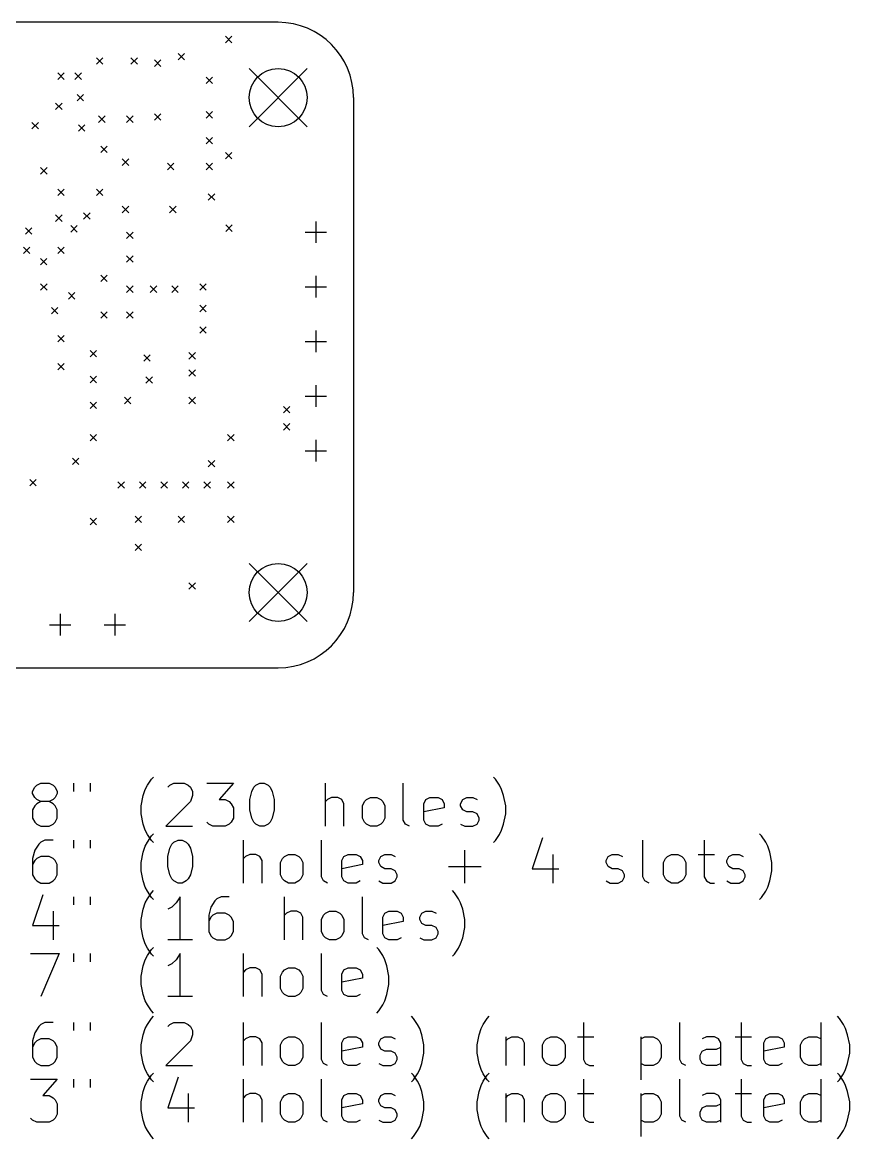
# Model space of a CAD drawing. Extents: x 32.9 to 103.1, y -87.4 to -35.5.
# Drawn here: x 64.6 to 103.1, y -87.4 to -35.5 of the extents above; entities that cross this region are included whole.
import ezdxf

# ---------------------------------------------------------------- set-up
doc = ezdxf.new("R2010")
doc.units = 0
doc.layers.add('BLACK', color=7, linetype='CONTINUOUS')

msp = doc.modelspace()

# ---------------------------------------------------------------- linework, layer by layer
at = {"layer": 'BLACK', "linetype": 'CONTINUOUS'}
for p, q in [((76.5, -35.5), (38.5, -35.5)), ((74.05, -36.15), (74.35, -36.45)), ((74.35, -36.15), (74.05, -36.45)), ((68.05, -37.15), (68.35, -37.45)), ((68.35, -37.15), (68.05, -37.45)), ((69.65, -37.15), (69.95, -37.45)), ((69.95, -37.15), (69.65, -37.45)), ((70.75, -37.25), (71.05, -37.55)), ((71.05, -37.25), (70.75, -37.55)), ((71.85, -36.95), (72.15, -37.25)), ((72.15, -36.95), (71.85, -37.25)), ((66.25, -37.85), (66.55, -38.15)), ((66.55, -37.85), (66.25, -38.15)), ((67.05, -37.85), (67.35, -38.15)), ((67.35, -37.85), (67.05, -38.15)), ((75.15, -37.65), (77.85, -40.35)), ((77.85, -37.65), (75.15, -40.35)), ((73.15, -38.05), (73.45, -38.35)), ((73.45, -38.05), (73.15, -38.35)), ((67.15, -38.85), (67.45, -39.15)), ((67.45, -38.85), (67.15, -39.15)), ((66.15, -39.25), (66.45, -39.55)), ((66.45, -39.25), (66.15, -39.55)), ((80, -39), (80, -62)), ((68.15, -39.85), (68.45, -40.15)), ((68.45, -39.85), (68.15, -40.15)), ((69.45, -39.85), (69.75, -40.15)), ((69.75, -39.85), (69.45, -40.15)), ((70.75, -39.75), (71.05, -40.05)), ((71.05, -39.75), (70.75, -40.05)), ((73.15, -39.65), (73.45, -39.95)), ((73.45, -39.65), (73.15, -39.95)), ((65.05, -40.15), (65.35, -40.45)), ((65.35, -40.15), (65.05, -40.45)), ((67.2064, -40.262407), (67.5064, -40.562407)), ((67.5064, -40.262407), (67.2064, -40.562407)), ((73.15, -40.85), (73.45, -41.15)), ((73.45, -40.85), (73.15, -41.15)), ((68.25, -41.25), (68.55, -41.55)), ((68.55, -41.25), (68.25, -41.55)), ((69.25, -41.85), (69.55, -42.15)), ((69.55, -41.85), (69.25, -42.15)), ((74.05, -41.55), (74.35, -41.85)), ((74.35, -41.55), (74.05, -41.85)), ((65.45, -42.25), (65.75, -42.55)), ((65.75, -42.25), (65.45, -42.55)), ((71.35, -42.05), (71.65, -42.35)), ((71.65, -42.05), (71.35, -42.35)), ((73.15, -42.05), (73.45, -42.35)), ((73.45, -42.05), (73.15, -42.35)), ((66.25, -43.25), (66.55, -43.55)), ((66.55, -43.25), (66.25, -43.55)), ((68.05, -43.25), (68.35, -43.55)), ((68.35, -43.25), (68.05, -43.55)), ((73.25, -43.47), (73.55, -43.77)), ((73.55, -43.47), (73.25, -43.77)), ((69.25, -44.05), (69.55, -44.35)), ((69.55, -44.05), (69.25, -44.35)), ((71.45, -44.05), (71.75, -44.35)), ((71.75, -44.05), (71.45, -44.35)), ((66.15, -44.45), (66.45, -44.75)), ((66.45, -44.45), (66.15, -44.75)), ((67.45, -44.35), (67.75, -44.65)), ((67.75, -44.35), (67.45, -44.65)), ((64.75, -45.05), (65.05, -45.35)), ((65.05, -45.05), (64.75, -45.35)), ((66.85, -44.95), (67.15, -45.25)), ((67.15, -44.95), (66.85, -45.25)), ((74.061219, -44.92), (74.361219, -45.22)), ((74.361219, -44.92), (74.061219, -45.22)), ((78.25, -44.75), (78.25, -45.75)), ((69.45, -45.25), (69.75, -45.55)), ((69.75, -45.25), (69.45, -45.55)), ((77.75, -45.25), (78.75, -45.25)), ((64.650001, -45.95), (64.950001, -46.25)), ((64.950001, -45.95), (64.650001, -46.25)), ((66.25, -45.95), (66.55, -46.25)), ((66.55, -45.95), (66.25, -46.25)), ((65.445851, -46.474999), (65.745851, -46.774999)), ((65.745851, -46.474999), (65.445851, -46.774999)), ((69.45, -46.35), (69.75, -46.65)), ((69.75, -46.35), (69.45, -46.65)), ((65.45, -47.65), (65.75, -47.95)), ((65.75, -47.65), (65.45, -47.95)), ((68.25, -47.25), (68.55, -47.55)), ((68.55, -47.25), (68.25, -47.55)), ((72.85, -47.65), (73.15, -47.95)), ((73.15, -47.65), (72.85, -47.95)), ((78.25, -47.29), (78.25, -48.29)), ((66.75, -48.059998), (67.05, -48.359998)), ((67.05, -48.059998), (66.75, -48.359998)), ((69.45, -47.75), (69.75, -48.05)), ((69.75, -47.75), (69.45, -48.05)), ((70.55, -47.75), (70.85, -48.05)), ((70.85, -47.75), (70.55, -48.05)), ((71.55, -47.75), (71.85, -48.05)), ((71.85, -47.75), (71.55, -48.05)), ((77.75, -47.79), (78.75, -47.79)), ((65.95, -48.75), (66.25, -49.05)), ((66.25, -48.75), (65.95, -49.05)), ((72.85, -48.65), (73.15, -48.95)), ((73.15, -48.65), (72.85, -48.95)), ((68.25, -48.95), (68.55, -49.25)), ((68.55, -48.95), (68.25, -49.25)), ((69.45, -48.95), (69.75, -49.25)), ((69.75, -48.95), (69.45, -49.25)), ((72.85, -49.65), (73.15, -49.95)), ((73.15, -49.65), (72.85, -49.95)), ((66.25, -50.05), (66.55, -50.35)), ((66.55, -50.05), (66.25, -50.35)), ((77.75, -50.33), (78.75, -50.33)), ((78.25, -49.83), (78.25, -50.83)), ((67.75, -50.75), (68.05, -51.05)), ((68.05, -50.75), (67.75, -51.05)), ((66.25, -51.35), (66.55, -51.65)), ((66.55, -51.35), (66.25, -51.65)), ((70.25, -50.95), (70.55, -51.25)), ((70.55, -50.95), (70.25, -51.25)), ((72.35, -50.85), (72.65, -51.15)), ((72.65, -50.85), (72.35, -51.15)), ((72.35, -51.65), (72.65, -51.95)), ((72.65, -51.65), (72.35, -51.95)), ((67.75, -51.95), (68.05, -52.25)), ((68.05, -51.95), (67.75, -52.25)), ((70.35, -51.97), (70.65, -52.27)), ((70.65, -51.97), (70.35, -52.27)), ((78.25, -52.37), (78.25, -53.37)), ((77.75, -52.87), (78.75, -52.87)), ((67.75, -53.15), (68.05, -53.45)), ((68.05, -53.15), (67.75, -53.45)), ((69.35, -52.92625), (69.65, -53.22625)), ((69.65, -52.92625), (69.35, -53.22625)), ((72.35, -52.92625), (72.65, -53.22625)), ((72.65, -52.92625), (72.35, -53.22625)), ((76.75, -53.35), (77.05, -53.65)), ((77.05, -53.35), (76.75, -53.65)), ((76.75, -54.15), (77.05, -54.45)), ((77.05, -54.15), (76.75, -54.45)), ((67.75, -54.65), (68.05, -54.95)), ((68.05, -54.65), (67.75, -54.95)), ((74.15, -54.65), (74.45, -54.95)), ((74.45, -54.65), (74.15, -54.95)), ((78.25, -54.91), (78.25, -55.91)), ((77.75, -55.41), (78.75, -55.41)), ((66.93, -55.75), (67.23, -56.05)), ((67.23, -55.75), (66.93, -56.05)), ((73.25, -55.86), (73.55, -56.16)), ((73.55, -55.86), (73.25, -56.16)), ((64.95, -56.75), (65.25, -57.05)), ((65.25, -56.75), (64.95, -57.05)), ((69.05, -56.85), (69.35, -57.15)), ((69.35, -56.85), (69.05, -57.15)), ((70.05, -56.85), (70.35, -57.15)), ((70.35, -56.85), (70.05, -57.15)), ((71.05, -56.85), (71.35, -57.15)), ((71.35, -56.85), (71.05, -57.15)), ((72.05, -56.85), (72.35, -57.15)), ((72.35, -56.85), (72.05, -57.15)), ((73.05, -56.85), (73.35, -57.15)), ((73.35, -56.85), (73.05, -57.15)), ((74.15, -56.85), (74.45, -57.15)), ((74.45, -56.85), (74.15, -57.15)), ((67.75, -58.55), (68.05, -58.85)), ((68.05, -58.55), (67.75, -58.85)), ((69.85, -58.45), (70.15, -58.75)), ((70.15, -58.45), (69.85, -58.75)), ((71.85, -58.45), (72.15, -58.75)), ((72.15, -58.45), (71.85, -58.75)), ((74.15, -58.45), (74.45, -58.75)), ((74.45, -58.45), (74.15, -58.75)), ((69.85, -59.75), (70.15, -60.05)), ((70.15, -59.75), (69.85, -60.05)), ((75.15, -60.65), (77.85, -63.35)), ((77.85, -60.65), (75.15, -63.35)), ((72.35, -61.55), (72.65, -61.85)), ((72.65, -61.55), (72.35, -61.85)), ((66.36, -63), (66.36, -64)), ((68.9, -63), (68.9, -64)), ((65.86, -63.5), (66.86, -63.5)), ((68.4, -63.5), (69.4, -63.5)), ((38.5, -65.5), (76.5, -65.5)), ((65.08158, -71.24579), (65.176818, -71.055314)), ((65.176818, -71.055314), (65.272056, -70.960076)), ((65.272056, -70.960076), (65.462532, -70.864838)), ((65.462532, -70.864838), (65.843485, -70.864838)), ((65.843485, -70.864838), (66.033961, -70.960076)), ((66.033961, -70.960076), (66.129199, -71.055314)), ((66.129199, -71.055314), (66.224437, -71.24579)), ((66.986342, -70.864838), (66.986342, -71.24579)), ((67.748247, -70.864838), (67.748247, -71.24579)), ((70.319676, -71.150552), (70.414914, -70.960076)), ((70.414914, -70.960076), (70.60539, -70.674361)), ((70.60539, -70.674361), (70.700629, -70.579123)), ((71.367295, -71.055314), (71.462533, -70.960076)), ((71.462533, -70.960076), (71.653009, -70.864838)), ((71.653009, -70.864838), (72.1292, -70.864838)), ((72.1292, -70.864838), (72.319676, -70.960076)), ((72.319676, -70.960076), (72.414914, -71.055314)), ((72.414914, -71.055314), (72.510152, -71.24579)), ((73.176819, -70.864838), (74.414914, -70.864838)), ((74.414914, -70.864838), (73.748247, -71.626742)), ((75.272057, -71.24579), (75.367295, -71.055314)), ((75.367295, -71.055314), (75.462533, -70.960076)), ((75.462533, -70.960076), (75.653009, -70.864838)), ((75.653009, -70.864838), (75.843486, -70.864838)), ((75.843486, -70.864838), (76.033962, -70.960076)), ((76.033962, -70.960076), (76.1292, -71.055314)), ((76.1292, -71.055314), (76.224438, -71.24579)), ((78.700629, -72.864838), (78.700629, -70.864838)), ((82.319677, -72.579123), (82.319677, -70.864838)), ((86.605392, -70.674361), (86.510154, -70.579123)), ((86.795868, -70.960076), (86.605392, -70.674361)), ((86.891106, -71.150552), (86.795868, -70.960076)), ((65.08158, -71.341028), (65.08158, -71.24579)), ((65.176818, -71.531504), (65.08158, -71.341028)), ((65.272056, -71.626742), (65.176818, -71.531504)), ((66.129199, -71.531504), (66.033961, -71.626742)), ((66.224437, -71.341028), (66.129199, -71.531504)), ((66.224437, -71.24579), (66.224437, -71.341028)), ((70.1292, -71.912457), (70.224438, -71.436266)), ((70.224438, -71.436266), (70.319676, -71.150552)), ((72.510152, -71.436266), (72.414914, -71.72198)), ((72.510152, -71.24579), (72.510152, -71.436266)), ((75.176819, -71.626742), (75.272057, -71.24579)), ((76.224438, -71.24579), (76.319676, -71.626742)), ((78.986343, -71.531504), (78.795867, -71.626742)), ((79.272058, -71.531504), (78.986343, -71.531504)), ((79.462534, -71.626742), (79.272058, -71.531504)), ((80.605391, -71.626742), (80.795867, -71.531504)), ((80.795867, -71.531504), (81.081582, -71.531504)), ((81.081582, -71.531504), (81.272058, -71.626742)), ((83.367296, -71.626742), (83.557772, -71.531504)), ((83.557772, -71.531504), (83.938725, -71.531504)), ((83.938725, -71.531504), (84.129201, -71.626742)), ((85.081582, -71.626742), (85.272058, -71.531504)), ((85.272058, -71.531504), (85.557772, -71.531504)), ((85.557772, -71.531504), (85.748249, -71.626742)), ((86.986344, -71.436266), (86.891106, -71.150552)), ((87.081582, -71.912457), (86.986344, -71.436266)), ((65.176818, -71.912457), (65.08158, -72.102933)), ((65.08158, -72.102933), (65.08158, -72.483885)), ((65.272056, -71.817219), (65.176818, -71.912457)), ((65.462532, -71.72198), (65.272056, -71.626742)), ((65.462532, -71.72198), (65.272056, -71.817219)), ((65.843485, -71.72198), (65.462532, -71.72198)), ((66.033961, -71.626742), (65.843485, -71.72198)), ((66.033961, -71.817219), (65.843485, -71.72198)), ((66.129199, -71.912457), (66.033961, -71.817219)), ((66.224437, -72.102933), (66.129199, -71.912457)), ((66.224437, -72.483885), (66.224437, -72.102933)), ((70.1292, -72.293409), (70.1292, -71.912457)), ((72.414914, -71.72198), (71.272057, -72.864838)), ((73.748247, -71.626742), (74.033962, -71.626742)), ((74.033962, -71.626742), (74.224438, -71.72198)), ((74.224438, -71.72198), (74.319676, -71.817219)), ((74.319676, -71.817219), (74.414914, -72.007695)), ((74.414914, -72.007695), (74.414914, -72.483885)), ((75.176819, -72.102933), (75.176819, -71.626742)), ((75.272057, -72.483885), (75.176819, -72.102933)), ((76.319676, -72.102933), (76.224438, -72.483885)), ((76.319676, -71.626742), (76.319676, -72.102933)), ((78.795867, -71.626742), (78.700629, -71.72198)), ((79.557772, -71.817219), (79.462534, -71.626742)), ((79.557772, -72.864838), (79.557772, -71.817219)), ((80.414915, -71.912457), (80.510153, -71.72198)), ((80.414915, -72.483885), (80.414915, -71.912457)), ((80.510153, -71.72198), (80.605391, -71.626742)), ((81.272058, -71.626742), (81.367296, -71.72198)), ((81.367296, -71.72198), (81.462534, -71.912457)), ((81.462534, -71.912457), (81.462534, -72.483885)), ((83.272058, -71.817219), (83.367296, -71.626742)), ((83.272058, -72.579123), (83.272058, -71.817219)), ((84.224439, -72.007695), (83.272058, -72.198171)), ((84.129201, -71.626742), (84.224439, -71.817219)), ((84.224439, -71.817219), (84.224439, -72.007695)), ((84.986344, -71.817219), (85.081582, -71.626742)), ((84.986344, -71.912457), (84.986344, -71.817219)), ((85.081582, -72.102933), (84.986344, -71.912457)), ((85.272058, -72.198171), (85.081582, -72.102933)), ((87.081582, -72.293409), (87.081582, -71.912457)), ((65.08158, -72.483885), (65.176818, -72.674361)), ((66.129199, -72.674361), (66.224437, -72.483885)), ((70.224438, -72.7696), (70.1292, -72.293409)), ((74.414914, -72.483885), (74.319676, -72.674361)), ((75.367295, -72.674361), (75.272057, -72.483885)), ((76.224438, -72.483885), (76.1292, -72.674361)), ((80.510153, -72.674361), (80.414915, -72.483885)), ((81.462534, -72.483885), (81.367296, -72.674361)), ((82.414915, -72.7696), (82.319677, -72.579123)), ((83.367296, -72.7696), (83.272058, -72.579123)), ((85.557772, -72.198171), (85.272058, -72.198171)), ((85.748249, -72.293409), (85.557772, -72.198171)), ((85.843487, -72.483885), (85.748249, -72.293409)), ((85.748249, -72.7696), (85.843487, -72.579123)), ((85.843487, -72.579123), (85.843487, -72.483885)), ((86.986344, -72.7696), (87.081582, -72.293409)), ((65.176818, -72.674361), (65.272056, -72.7696)), ((65.272056, -72.7696), (65.462532, -72.864838)), ((65.462532, -72.864838), (65.843485, -72.864838)), ((65.843485, -72.864838), (66.033961, -72.7696)), ((66.033961, -72.7696), (66.129199, -72.674361)), ((70.319676, -73.055314), (70.224438, -72.7696)), ((70.414914, -73.24579), (70.319676, -73.055314)), ((71.272057, -72.864838), (72.510152, -72.864838)), ((73.272057, -72.7696), (73.176819, -72.674361)), ((73.462533, -72.864838), (73.272057, -72.7696)), ((74.033962, -72.864838), (73.462533, -72.864838)), ((74.224438, -72.7696), (74.033962, -72.864838)), ((74.319676, -72.674361), (74.224438, -72.7696)), ((75.462533, -72.7696), (75.367295, -72.674361)), ((75.653009, -72.864838), (75.462533, -72.7696)), ((75.843486, -72.864838), (75.653009, -72.864838)), ((76.033962, -72.7696), (75.843486, -72.864838)), ((76.1292, -72.674361), (76.033962, -72.7696)), ((80.605391, -72.7696), (80.510153, -72.674361)), ((80.795867, -72.864838), (80.605391, -72.7696)), ((81.081582, -72.864838), (80.795867, -72.864838)), ((81.272058, -72.7696), (81.081582, -72.864838)), ((81.367296, -72.674361), (81.272058, -72.7696)), ((82.605391, -72.864838), (82.414915, -72.7696)), ((83.557772, -72.864838), (83.367296, -72.7696)), ((83.938725, -72.864838), (83.557772, -72.864838)), ((84.129201, -72.7696), (83.938725, -72.864838)), ((84.986344, -72.7696), (85.17682, -72.864838)), ((85.17682, -72.864838), (85.557772, -72.864838)), ((85.557772, -72.864838), (85.748249, -72.7696)), ((86.795868, -73.24579), (86.891106, -73.055314)), ((86.891106, -73.055314), (86.986344, -72.7696)), ((65.462532, -73.600076), (65.367294, -73.695314)), ((65.653008, -73.504838), (65.462532, -73.600076)), ((66.033961, -73.504838), (65.653008, -73.504838)), ((66.986342, -73.504838), (66.986342, -73.88579)), ((67.748247, -73.504838), (67.748247, -73.88579)), ((70.319676, -73.790552), (70.414914, -73.600076)), ((70.60539, -73.531504), (70.414914, -73.24579)), ((70.414914, -73.600076), (70.60539, -73.314361)), ((70.60539, -73.314361), (70.700629, -73.219123)), ((70.700629, -73.626742), (70.60539, -73.531504)), ((71.557771, -73.695314), (71.653009, -73.600076)), ((71.653009, -73.600076), (71.843485, -73.504838)), ((71.843485, -73.504838), (72.033962, -73.504838)), ((72.033962, -73.504838), (72.224438, -73.600076)), ((72.224438, -73.600076), (72.319676, -73.695314)), ((74.891105, -75.504838), (74.891105, -73.504838)), ((78.510153, -75.219123), (78.510153, -73.504838)), ((86.510154, -73.626742), (86.605392, -73.531504)), ((86.605392, -73.531504), (86.795868, -73.24579)), ((88.795868, -73.4096), (88.319678, -74.838171)), ((93.462536, -75.219123), (93.462536, -73.504838)), ((96.319679, -73.504838), (96.319679, -75.219123)), ((98.986346, -73.314361), (98.891108, -73.219123)), ((99.176822, -73.600076), (98.986346, -73.314361)), ((99.27206, -73.790552), (99.176822, -73.600076)), ((65.176818, -73.981028), (65.08158, -74.36198)), ((65.367294, -73.695314), (65.176818, -73.981028)), ((70.1292, -74.552457), (70.224438, -74.076266)), ((70.224438, -74.076266), (70.319676, -73.790552)), ((71.367295, -74.266742), (71.462533, -73.88579)), ((71.462533, -73.88579), (71.557771, -73.695314)), ((72.319676, -73.695314), (72.414914, -73.88579)), ((72.414914, -73.88579), (72.510152, -74.266742)), ((75.176819, -74.171504), (74.986343, -74.266742)), ((75.462534, -74.171504), (75.176819, -74.171504)), ((75.65301, -74.266742), (75.462534, -74.171504)), ((76.795867, -74.266742), (76.986343, -74.171504)), ((76.986343, -74.171504), (77.272058, -74.171504)), ((77.272058, -74.171504), (77.462534, -74.266742)), ((79.557772, -74.266742), (79.748248, -74.171504)), ((79.748248, -74.171504), (80.129201, -74.171504)), ((80.129201, -74.171504), (80.319677, -74.266742)), ((81.272058, -74.266742), (81.462534, -74.171504)), ((81.462534, -74.171504), (81.748248, -74.171504)), ((81.748248, -74.171504), (81.938725, -74.266742)), ((85.176821, -75.504838), (85.176821, -73.981028)), ((89.272059, -74.171504), (89.272059, -75.504838)), ((91.843488, -74.266742), (92.033964, -74.171504)), ((92.033964, -74.171504), (92.319678, -74.171504)), ((92.319678, -74.171504), (92.510155, -74.266742)), ((94.605393, -74.266742), (94.795869, -74.171504)), ((94.795869, -74.171504), (95.081584, -74.171504)), ((95.081584, -74.171504), (95.27206, -74.266742)), ((96.033965, -74.171504), (96.795869, -74.171504)), ((97.462536, -74.266742), (97.653012, -74.171504)), ((97.653012, -74.171504), (97.938726, -74.171504)), ((97.938726, -74.171504), (98.129203, -74.266742)), ((99.367298, -74.076266), (99.27206, -73.790552)), ((99.462536, -74.552457), (99.367298, -74.076266)), ((65.08158, -74.36198), (65.08158, -75.123885)), ((65.176818, -74.457219), (65.08158, -74.647695)), ((65.272056, -74.36198), (65.176818, -74.457219)), ((65.462532, -74.266742), (65.272056, -74.36198)), ((65.843485, -74.266742), (65.462532, -74.266742)), ((66.033961, -74.36198), (65.843485, -74.266742)), ((66.129199, -74.457219), (66.033961, -74.36198)), ((66.224437, -74.647695), (66.129199, -74.457219)), ((66.224437, -75.123885), (66.224437, -74.647695)), ((70.1292, -74.933409), (70.1292, -74.552457)), ((71.367295, -74.742933), (71.367295, -74.266742)), ((72.510152, -74.266742), (72.510152, -74.742933)), ((74.986343, -74.266742), (74.891105, -74.36198)), ((75.748248, -74.457219), (75.65301, -74.266742)), ((75.748248, -75.504838), (75.748248, -74.457219)), ((76.605391, -74.552457), (76.700629, -74.36198)), ((76.605391, -75.123885), (76.605391, -74.552457)), ((76.700629, -74.36198), (76.795867, -74.266742)), ((77.462534, -74.266742), (77.557772, -74.36198)), ((77.557772, -74.36198), (77.65301, -74.552457)), ((77.65301, -74.552457), (77.65301, -75.123885)), ((79.462534, -74.457219), (79.557772, -74.266742)), ((79.462534, -75.219123), (79.462534, -74.457219)), ((80.414915, -74.647695), (79.462534, -74.838171)), ((80.319677, -74.266742), (80.414915, -74.457219)), ((80.414915, -74.457219), (80.414915, -74.647695)), ((81.17682, -74.457219), (81.272058, -74.266742)), ((81.17682, -74.552457), (81.17682, -74.457219)), ((81.272058, -74.742933), (81.17682, -74.552457)), ((91.74825, -74.457219), (91.843488, -74.266742)), ((91.74825, -74.552457), (91.74825, -74.457219)), ((91.843488, -74.742933), (91.74825, -74.552457)), ((94.414917, -74.552457), (94.510155, -74.36198)), ((94.414917, -75.123885), (94.414917, -74.552457)), ((94.510155, -74.36198), (94.605393, -74.266742)), ((95.27206, -74.266742), (95.367298, -74.36198)), ((95.367298, -74.36198), (95.462536, -74.552457)), ((95.462536, -74.552457), (95.462536, -75.123885)), ((97.367298, -74.457219), (97.462536, -74.266742)), ((97.367298, -74.552457), (97.367298, -74.457219)), ((97.462536, -74.742933), (97.367298, -74.552457)), ((99.462536, -74.933409), (99.462536, -74.552457)), ((65.08158, -75.123885), (65.176818, -75.314361)), ((66.129199, -75.314361), (66.224437, -75.123885)), ((70.224438, -75.4096), (70.1292, -74.933409)), ((71.462533, -75.123885), (71.367295, -74.742933)), ((71.557771, -75.314361), (71.462533, -75.123885)), ((72.414914, -75.123885), (72.319676, -75.314361)), ((72.510152, -74.742933), (72.414914, -75.123885)), ((76.700629, -75.314361), (76.605391, -75.123885)), ((77.65301, -75.123885), (77.557772, -75.314361)), ((78.605391, -75.4096), (78.510153, -75.219123)), ((79.557772, -75.4096), (79.462534, -75.219123)), ((81.462534, -74.838171), (81.272058, -74.742933)), ((81.748248, -74.838171), (81.462534, -74.838171)), ((81.938725, -74.933409), (81.748248, -74.838171)), ((82.033963, -75.123885), (81.938725, -74.933409)), ((81.938725, -75.4096), (82.033963, -75.219123)), ((82.033963, -75.219123), (82.033963, -75.123885)), ((84.414916, -74.742933), (85.938726, -74.742933)), ((88.319678, -74.838171), (89.557773, -74.838171)), ((92.033964, -74.838171), (91.843488, -74.742933)), ((92.319678, -74.838171), (92.033964, -74.838171)), ((92.510155, -74.933409), (92.319678, -74.838171)), ((92.605393, -75.123885), (92.510155, -74.933409)), ((92.510155, -75.4096), (92.605393, -75.219123)), ((92.605393, -75.219123), (92.605393, -75.123885)), ((93.557774, -75.4096), (93.462536, -75.219123)), ((94.510155, -75.314361), (94.414917, -75.123885)), ((95.462536, -75.123885), (95.367298, -75.314361)), ((96.319679, -75.219123), (96.414917, -75.4096)), ((97.653012, -74.838171), (97.462536, -74.742933)), ((97.938726, -74.838171), (97.653012, -74.838171)), ((98.129203, -74.933409), (97.938726, -74.838171)), ((98.224441, -75.123885), (98.129203, -74.933409)), ((98.129203, -75.4096), (98.224441, -75.219123)), ((98.224441, -75.219123), (98.224441, -75.123885)), ((99.367298, -75.4096), (99.462536, -74.933409)), ((65.176818, -75.314361), (65.272056, -75.4096)), ((65.272056, -75.4096), (65.462532, -75.504838)), ((65.462532, -75.504838), (65.843485, -75.504838)), ((65.843485, -75.504838), (66.033961, -75.4096)), ((66.033961, -75.4096), (66.129199, -75.314361)), ((70.319676, -75.695314), (70.224438, -75.4096)), ((70.414914, -75.88579), (70.319676, -75.695314)), ((71.653009, -75.4096), (71.557771, -75.314361)), ((71.843485, -75.504838), (71.653009, -75.4096)), ((72.033962, -75.504838), (71.843485, -75.504838)), ((72.224438, -75.4096), (72.033962, -75.504838)), ((72.319676, -75.314361), (72.224438, -75.4096)), ((76.795867, -75.4096), (76.700629, -75.314361)), ((76.986343, -75.504838), (76.795867, -75.4096)), ((77.272058, -75.504838), (76.986343, -75.504838)), ((77.462534, -75.4096), (77.272058, -75.504838)), ((77.557772, -75.314361), (77.462534, -75.4096)), ((78.795867, -75.504838), (78.605391, -75.4096)), ((79.748248, -75.504838), (79.557772, -75.4096)), ((80.129201, -75.504838), (79.748248, -75.504838)), ((80.319677, -75.4096), (80.129201, -75.504838)), ((81.17682, -75.4096), (81.367296, -75.504838)), ((81.367296, -75.504838), (81.748248, -75.504838)), ((81.748248, -75.504838), (81.938725, -75.4096)), ((91.74825, -75.4096), (91.938726, -75.504838)), ((91.938726, -75.504838), (92.319678, -75.504838)), ((92.319678, -75.504838), (92.510155, -75.4096)), ((93.74825, -75.504838), (93.557774, -75.4096)), ((94.605393, -75.4096), (94.510155, -75.314361)), ((94.795869, -75.504838), (94.605393, -75.4096)), ((95.081584, -75.504838), (94.795869, -75.504838)), ((95.27206, -75.4096), (95.081584, -75.504838)), ((95.367298, -75.314361), (95.27206, -75.4096)), ((96.414917, -75.4096), (96.605393, -75.504838)), ((96.605393, -75.504838), (96.795869, -75.504838)), ((97.367298, -75.4096), (97.557774, -75.504838)), ((97.557774, -75.504838), (97.938726, -75.504838)), ((97.938726, -75.504838), (98.129203, -75.4096)), ((99.176822, -75.88579), (99.27206, -75.695314)), ((99.27206, -75.695314), (99.367298, -75.4096)), ((65.55777, -76.0496), (65.08158, -77.478171)), ((66.986342, -76.144838), (66.986342, -76.52579)), ((67.748247, -76.144838), (67.748247, -76.52579)), ((70.319676, -76.430552), (70.414914, -76.240076)), ((70.60539, -76.171504), (70.414914, -75.88579)), ((70.414914, -76.240076), (70.60539, -75.954361)), ((70.60539, -75.954361), (70.700629, -75.859123)), ((70.700629, -76.266742), (70.60539, -76.171504)), ((71.938723, -76.144838), (71.748247, -76.430552)), ((71.938723, -78.144838), (71.938723, -76.144838)), ((73.653009, -76.240076), (73.557771, -76.335314)), ((73.843485, -76.144838), (73.653009, -76.240076)), ((74.224438, -76.144838), (73.843485, -76.144838)), ((76.795867, -78.144838), (76.795867, -76.144838)), ((80.414915, -77.859123), (80.414915, -76.144838)), ((84.70063, -75.954361), (84.605392, -75.859123)), ((84.891106, -76.240076), (84.70063, -75.954361)), ((84.986344, -76.430552), (84.891106, -76.240076)), ((98.891108, -76.266742), (98.986346, -76.171504)), ((98.986346, -76.171504), (99.176822, -75.88579)), ((70.1292, -77.192457), (70.224438, -76.716266)), ((70.224438, -76.716266), (70.319676, -76.430552)), ((71.557771, -76.621028), (71.367295, -76.716266)), ((71.748247, -76.430552), (71.557771, -76.621028)), ((73.367295, -76.621028), (73.272057, -77.00198)), ((73.557771, -76.335314), (73.367295, -76.621028)), ((85.081582, -76.716266), (84.986344, -76.430552)), ((85.17682, -77.192457), (85.081582, -76.716266)), ((66.033961, -76.811504), (66.033961, -78.144838)), ((70.1292, -77.573409), (70.1292, -77.192457)), ((73.272057, -77.00198), (73.272057, -77.763885)), ((73.367295, -77.097219), (73.272057, -77.287695)), ((73.462533, -77.00198), (73.367295, -77.097219)), ((73.653009, -76.906742), (73.462533, -77.00198)), ((74.033962, -76.906742), (73.653009, -76.906742)), ((74.224438, -77.00198), (74.033962, -76.906742)), ((74.319676, -77.097219), (74.224438, -77.00198)), ((74.414914, -77.287695), (74.319676, -77.097219)), ((74.414914, -77.763885), (74.414914, -77.287695)), ((76.891105, -76.906742), (76.795867, -77.00198)), ((77.081581, -76.811504), (76.891105, -76.906742)), ((77.367296, -76.811504), (77.081581, -76.811504)), ((77.557772, -76.906742), (77.367296, -76.811504)), ((77.65301, -77.097219), (77.557772, -76.906742)), ((77.65301, -78.144838), (77.65301, -77.097219)), ((78.510153, -77.192457), (78.605391, -77.00198)), ((78.510153, -77.763885), (78.510153, -77.192457)), ((78.605391, -77.00198), (78.700629, -76.906742)), ((78.700629, -76.906742), (78.891105, -76.811504)), ((78.891105, -76.811504), (79.17682, -76.811504)), ((79.17682, -76.811504), (79.367296, -76.906742)), ((79.367296, -76.906742), (79.462534, -77.00198)), ((79.462534, -77.00198), (79.557772, -77.192457)), ((79.557772, -77.192457), (79.557772, -77.763885)), ((81.367296, -77.097219), (81.462534, -76.906742)), ((81.367296, -77.859123), (81.367296, -77.097219)), ((82.319677, -77.287695), (81.367296, -77.478171)), ((81.462534, -76.906742), (81.65301, -76.811504)), ((81.65301, -76.811504), (82.033963, -76.811504)), ((82.033963, -76.811504), (82.224439, -76.906742)), ((82.224439, -76.906742), (82.319677, -77.097219)), ((82.319677, -77.097219), (82.319677, -77.287695)), ((83.081582, -77.097219), (83.17682, -76.906742)), ((83.081582, -77.192457), (83.081582, -77.097219)), ((83.17682, -77.382933), (83.081582, -77.192457)), ((83.17682, -76.906742), (83.367296, -76.811504)), ((83.367296, -76.811504), (83.65301, -76.811504)), ((83.65301, -76.811504), (83.843487, -76.906742)), ((85.17682, -77.573409), (85.17682, -77.192457)), ((65.08158, -77.478171), (66.319675, -77.478171)), ((70.224438, -78.0496), (70.1292, -77.573409)), ((73.272057, -77.763885), (73.367295, -77.954361)), ((74.319676, -77.954361), (74.414914, -77.763885)), ((78.605391, -77.954361), (78.510153, -77.763885)), ((79.557772, -77.763885), (79.462534, -77.954361)), ((83.367296, -77.478171), (83.17682, -77.382933)), ((83.65301, -77.478171), (83.367296, -77.478171)), ((83.843487, -77.573409), (83.65301, -77.478171)), ((83.938725, -77.763885), (83.843487, -77.573409)), ((83.938725, -77.859123), (83.938725, -77.763885)), ((85.081582, -78.0496), (85.17682, -77.573409)), ((70.319676, -78.335314), (70.224438, -78.0496)), ((70.414914, -78.52579), (70.319676, -78.335314)), ((72.510152, -78.144838), (71.367295, -78.144838)), ((73.367295, -77.954361), (73.462533, -78.0496)), ((73.462533, -78.0496), (73.653009, -78.144838)), ((73.653009, -78.144838), (74.033962, -78.144838)), ((74.033962, -78.144838), (74.224438, -78.0496)), ((74.224438, -78.0496), (74.319676, -77.954361)), ((78.700629, -78.0496), (78.605391, -77.954361)), ((78.891105, -78.144838), (78.700629, -78.0496)), ((79.17682, -78.144838), (78.891105, -78.144838)), ((79.367296, -78.0496), (79.17682, -78.144838)), ((79.462534, -77.954361), (79.367296, -78.0496)), ((80.510153, -78.0496), (80.414915, -77.859123)), ((80.700629, -78.144838), (80.510153, -78.0496)), ((81.462534, -78.0496), (81.367296, -77.859123)), ((81.65301, -78.144838), (81.462534, -78.0496)), ((82.033963, -78.144838), (81.65301, -78.144838)), ((82.224439, -78.0496), (82.033963, -78.144838)), ((83.081582, -78.0496), (83.272058, -78.144838)), ((83.272058, -78.144838), (83.65301, -78.144838)), ((83.65301, -78.144838), (83.843487, -78.0496)), ((83.843487, -78.0496), (83.938725, -77.859123)), ((84.891106, -78.52579), (84.986344, -78.335314)), ((84.986344, -78.335314), (85.081582, -78.0496)), ((64.986342, -78.784838), (66.319675, -78.784838)), ((66.319675, -78.784838), (65.462532, -80.784838)), ((66.986342, -78.784838), (66.986342, -79.16579)), ((67.748247, -78.784838), (67.748247, -79.16579)), ((70.60539, -78.811504), (70.414914, -78.52579)), ((70.414914, -78.880076), (70.60539, -78.594361)), ((70.60539, -78.594361), (70.700629, -78.499123)), ((70.700629, -78.906742), (70.60539, -78.811504)), ((71.938723, -78.784838), (71.748247, -79.070552)), ((71.938723, -80.784838), (71.938723, -78.784838)), ((74.891105, -80.784838), (74.891105, -78.784838)), ((78.510153, -80.499123), (78.510153, -78.784838)), ((81.17682, -78.594361), (81.081582, -78.499123)), ((81.367296, -78.880076), (81.17682, -78.594361)), ((84.605392, -78.906742), (84.70063, -78.811504)), ((84.70063, -78.811504), (84.891106, -78.52579)), ((70.1292, -79.832457), (70.224438, -79.356266)), ((70.224438, -79.356266), (70.319676, -79.070552)), ((70.319676, -79.070552), (70.414914, -78.880076)), ((71.557771, -79.261028), (71.367295, -79.356266)), ((71.748247, -79.070552), (71.557771, -79.261028)), ((81.462534, -79.070552), (81.367296, -78.880076)), ((81.557772, -79.356266), (81.462534, -79.070552)), ((81.65301, -79.832457), (81.557772, -79.356266)), ((70.1292, -80.213409), (70.1292, -79.832457)), ((74.986343, -79.546742), (74.891105, -79.64198)), ((75.176819, -79.451504), (74.986343, -79.546742)), ((75.462534, -79.451504), (75.176819, -79.451504)), ((75.65301, -79.546742), (75.462534, -79.451504)), ((75.748248, -79.737219), (75.65301, -79.546742)), ((75.748248, -80.784838), (75.748248, -79.737219)), ((76.605391, -79.832457), (76.700629, -79.64198)), ((76.605391, -80.403885), (76.605391, -79.832457)), ((76.700629, -79.64198), (76.795867, -79.546742)), ((76.795867, -79.546742), (76.986343, -79.451504)), ((76.986343, -79.451504), (77.272058, -79.451504)), ((77.272058, -79.451504), (77.462534, -79.546742)), ((77.462534, -79.546742), (77.557772, -79.64198)), ((77.557772, -79.64198), (77.65301, -79.832457)), ((77.65301, -79.832457), (77.65301, -80.403885)), ((79.462534, -79.737219), (79.557772, -79.546742)), ((79.462534, -80.499123), (79.462534, -79.737219)), ((79.557772, -79.546742), (79.748248, -79.451504)), ((79.748248, -79.451504), (80.129201, -79.451504)), ((80.129201, -79.451504), (80.319677, -79.546742)), ((80.319677, -79.546742), (80.414915, -79.737219)), ((80.414915, -79.737219), (80.414915, -79.927695)), ((81.65301, -80.213409), (81.65301, -79.832457)), ((70.224438, -80.6896), (70.1292, -80.213409)), ((76.700629, -80.594361), (76.605391, -80.403885)), ((77.65301, -80.403885), (77.557772, -80.594361)), ((80.414915, -79.927695), (79.462534, -80.118171)), ((81.557772, -80.6896), (81.65301, -80.213409)), ((70.319676, -80.975314), (70.224438, -80.6896)), ((72.510152, -80.784838), (71.367295, -80.784838)), ((76.795867, -80.6896), (76.700629, -80.594361)), ((76.986343, -80.784838), (76.795867, -80.6896)), ((77.272058, -80.784838), (76.986343, -80.784838)), ((77.462534, -80.6896), (77.272058, -80.784838)), ((77.557772, -80.594361), (77.462534, -80.6896)), ((78.605391, -80.6896), (78.510153, -80.499123)), ((78.795867, -80.784838), (78.605391, -80.6896)), ((79.557772, -80.6896), (79.462534, -80.499123)), ((79.748248, -80.784838), (79.557772, -80.6896)), ((80.129201, -80.784838), (79.748248, -80.784838)), ((80.319677, -80.6896), (80.129201, -80.784838)), ((81.462534, -80.975314), (81.557772, -80.6896)), ((70.414914, -81.16579), (70.319676, -80.975314)), ((70.60539, -81.451504), (70.414914, -81.16579)), ((70.700629, -81.546742), (70.60539, -81.451504)), ((81.081582, -81.546742), (81.17682, -81.451504)), ((81.17682, -81.451504), (81.367296, -81.16579)), ((81.367296, -81.16579), (81.462534, -80.975314)), ((70.414914, -82.080076), (70.60539, -81.794361)), ((70.60539, -81.794361), (70.700629, -81.699123)), ((82.795868, -81.794361), (82.70063, -81.699123)), ((82.986344, -82.080076), (82.795868, -81.794361)), ((86.033963, -82.080076), (86.224439, -81.794361)), ((86.224439, -81.794361), (86.319678, -81.699123)), ((102.605393, -81.794361), (102.510155, -81.699123)), ((102.795869, -82.080076), (102.605393, -81.794361)), ((65.176818, -82.461028), (65.08158, -82.84198)), ((65.367294, -82.175314), (65.176818, -82.461028)), ((65.462532, -82.080076), (65.367294, -82.175314)), ((65.653008, -81.984838), (65.462532, -82.080076)), ((66.033961, -81.984838), (65.653008, -81.984838)), ((66.986342, -81.984838), (66.986342, -82.36579)), ((67.748247, -81.984838), (67.748247, -82.36579)), ((70.224438, -82.556266), (70.319676, -82.270552)), ((70.319676, -82.270552), (70.414914, -82.080076)), ((71.367295, -82.175314), (71.462533, -82.080076)), ((71.462533, -82.080076), (71.653009, -81.984838)), ((71.653009, -81.984838), (72.1292, -81.984838)), ((72.1292, -81.984838), (72.319676, -82.080076)), ((72.319676, -82.080076), (72.414914, -82.175314)), ((72.414914, -82.175314), (72.510152, -82.36579)), ((72.510152, -82.36579), (72.510152, -82.556266)), ((74.891105, -83.984838), (74.891105, -81.984838)), ((78.510153, -83.699123), (78.510153, -81.984838)), ((83.081582, -82.270552), (82.986344, -82.080076)), ((83.17682, -82.556266), (83.081582, -82.270552)), ((85.843487, -82.556266), (85.938725, -82.270552)), ((85.938725, -82.270552), (86.033963, -82.080076)), ((90.70063, -81.984838), (90.70063, -83.699123)), ((95.176821, -83.699123), (95.176821, -81.984838)), ((98.033964, -81.984838), (98.033964, -83.699123)), ((101.74825, -83.984838), (101.74825, -81.984838)), ((102.891107, -82.270552), (102.795869, -82.080076)), ((102.986345, -82.556266), (102.891107, -82.270552)), ((65.08158, -82.84198), (65.08158, -83.603885)), ((65.176818, -82.937219), (65.08158, -83.127695)), ((65.272056, -82.84198), (65.176818, -82.937219)), ((65.462532, -82.746742), (65.272056, -82.84198)), ((65.843485, -82.746742), (65.462532, -82.746742)), ((66.033961, -82.84198), (65.843485, -82.746742)), ((66.129199, -82.937219), (66.033961, -82.84198)), ((66.224437, -83.127695), (66.129199, -82.937219)), ((70.1292, -83.032457), (70.224438, -82.556266)), ((72.414914, -82.84198), (71.272057, -83.984838)), ((72.510152, -82.556266), (72.414914, -82.84198)), ((74.986343, -82.746742), (74.891105, -82.84198)), ((75.176819, -82.651504), (74.986343, -82.746742)), ((75.462534, -82.651504), (75.176819, -82.651504)), ((75.65301, -82.746742), (75.462534, -82.651504)), ((75.748248, -82.937219), (75.65301, -82.746742)), ((75.748248, -83.984838), (75.748248, -82.937219)), ((76.605391, -83.032457), (76.700629, -82.84198)), ((76.700629, -82.84198), (76.795867, -82.746742)), ((76.795867, -82.746742), (76.986343, -82.651504)), ((76.986343, -82.651504), (77.272058, -82.651504)), ((77.272058, -82.651504), (77.462534, -82.746742)), ((77.462534, -82.746742), (77.557772, -82.84198)), ((77.557772, -82.84198), (77.65301, -83.032457)), ((79.462534, -82.937219), (79.557772, -82.746742)), ((79.462534, -83.699123), (79.462534, -82.937219)), ((79.557772, -82.746742), (79.748248, -82.651504)), ((79.748248, -82.651504), (80.129201, -82.651504)), ((80.129201, -82.651504), (80.319677, -82.746742)), ((80.319677, -82.746742), (80.414915, -82.937219)), ((80.414915, -82.937219), (80.414915, -83.127695)), ((81.17682, -82.937219), (81.272058, -82.746742)), ((81.17682, -83.032457), (81.17682, -82.937219)), ((81.272058, -82.746742), (81.462534, -82.651504)), ((81.462534, -82.651504), (81.748248, -82.651504)), ((81.748248, -82.651504), (81.938725, -82.746742)), ((83.272058, -83.032457), (83.17682, -82.556266)), ((85.748249, -83.032457), (85.843487, -82.556266)), ((87.081582, -82.651504), (87.081582, -83.984838)), ((87.081582, -82.84198), (87.17682, -82.746742)), ((87.17682, -82.746742), (87.367296, -82.651504)), ((87.367296, -82.651504), (87.653011, -82.651504)), ((87.653011, -82.651504), (87.843487, -82.746742)), ((87.843487, -82.746742), (87.938725, -82.937219)), ((87.938725, -82.937219), (87.938725, -83.984838)), ((88.795868, -83.032457), (88.891106, -82.84198)), ((88.891106, -82.84198), (88.986344, -82.746742)), ((88.986344, -82.746742), (89.17682, -82.651504)), ((89.17682, -82.651504), (89.462535, -82.651504)), ((89.462535, -82.651504), (89.653011, -82.746742)), ((89.653011, -82.746742), (89.748249, -82.84198)), ((89.748249, -82.84198), (89.843487, -83.032457)), ((90.414916, -82.651504), (91.17682, -82.651504)), ((93.367297, -82.651504), (93.367297, -84.651504)), ((93.367297, -82.746742), (93.557773, -82.651504)), ((93.557773, -82.651504), (93.938726, -82.651504)), ((93.938726, -82.651504), (94.129202, -82.746742)), ((94.129202, -82.746742), (94.22444, -82.84198)), ((94.22444, -82.84198), (94.319678, -83.032457)), ((96.414916, -82.651504), (96.22444, -82.746742)), ((96.795869, -82.651504), (96.414916, -82.651504)), ((96.986345, -82.746742), (96.795869, -82.651504)), ((97.081583, -82.937219), (96.986345, -82.746742)), ((97.081583, -83.984838), (97.081583, -82.937219)), ((97.74825, -82.651504), (98.510154, -82.651504)), ((99.081583, -82.937219), (99.176821, -82.746742)), ((99.081583, -83.699123), (99.081583, -82.937219)), ((99.176821, -82.746742), (99.367297, -82.651504)), ((99.367297, -82.651504), (99.74825, -82.651504)), ((99.74825, -82.651504), (99.938726, -82.746742)), ((99.938726, -82.746742), (100.033964, -82.937219)), ((100.033964, -82.937219), (100.033964, -83.127695)), ((100.795869, -83.032457), (100.891107, -82.84198)), ((100.891107, -82.84198), (100.986345, -82.746742)), ((100.986345, -82.746742), (101.176821, -82.651504)), ((101.176821, -82.651504), (101.557774, -82.651504)), ((101.557774, -82.651504), (101.74825, -82.746742)), ((103.081583, -83.032457), (102.986345, -82.556266)), ((66.224437, -83.603885), (66.224437, -83.127695)), ((70.1292, -83.413409), (70.1292, -83.032457)), ((70.224438, -83.8896), (70.1292, -83.413409)), ((76.605391, -83.603885), (76.605391, -83.032457)), ((77.65301, -83.032457), (77.65301, -83.603885)), ((80.414915, -83.127695), (79.462534, -83.318171)), ((81.272058, -83.222933), (81.17682, -83.032457)), ((81.462534, -83.318171), (81.272058, -83.222933)), ((81.748248, -83.318171), (81.462534, -83.318171)), ((81.938725, -83.413409), (81.748248, -83.318171)), ((82.033963, -83.603885), (81.938725, -83.413409)), ((83.17682, -83.8896), (83.272058, -83.413409)), ((83.272058, -83.413409), (83.272058, -83.032457)), ((85.748249, -83.413409), (85.748249, -83.032457)), ((85.843487, -83.8896), (85.748249, -83.413409)), ((88.795868, -83.603885), (88.795868, -83.032457)), ((89.843487, -83.032457), (89.843487, -83.603885)), ((94.319678, -83.032457), (94.319678, -83.603885)), ((96.129202, -83.508647), (96.22444, -83.318171)), ((96.129202, -83.699123), (96.129202, -83.508647)), ((96.22444, -83.318171), (96.414916, -83.222933)), ((96.414916, -83.222933), (96.891107, -83.222933)), ((96.891107, -83.222933), (97.081583, -83.127695)), ((100.033964, -83.127695), (99.081583, -83.318171)), ((100.795869, -83.603885), (100.795869, -83.032457)), ((102.986345, -83.8896), (103.081583, -83.413409)), ((103.081583, -83.413409), (103.081583, -83.032457)), ((65.08158, -83.603885), (65.176818, -83.794361)), ((65.176818, -83.794361), (65.272056, -83.8896)), ((65.272056, -83.8896), (65.462532, -83.984838)), ((65.462532, -83.984838), (65.843485, -83.984838)), ((65.843485, -83.984838), (66.033961, -83.8896)), ((66.033961, -83.8896), (66.129199, -83.794361)), ((66.129199, -83.794361), (66.224437, -83.603885)), ((70.319676, -84.175314), (70.224438, -83.8896)), ((71.272057, -83.984838), (72.510152, -83.984838)), ((76.700629, -83.794361), (76.605391, -83.603885)), ((76.795867, -83.8896), (76.700629, -83.794361)), ((76.986343, -83.984838), (76.795867, -83.8896)), ((77.272058, -83.984838), (76.986343, -83.984838)), ((77.462534, -83.8896), (77.272058, -83.984838)), ((77.557772, -83.794361), (77.462534, -83.8896)), ((77.65301, -83.603885), (77.557772, -83.794361)), ((78.605391, -83.8896), (78.510153, -83.699123)), ((78.795867, -83.984838), (78.605391, -83.8896)), ((79.557772, -83.8896), (79.462534, -83.699123)), ((79.748248, -83.984838), (79.557772, -83.8896)), ((80.129201, -83.984838), (79.748248, -83.984838)), ((80.319677, -83.8896), (80.129201, -83.984838)), ((81.17682, -83.8896), (81.367296, -83.984838)), ((81.367296, -83.984838), (81.748248, -83.984838)), ((81.748248, -83.984838), (81.938725, -83.8896)), ((81.938725, -83.8896), (82.033963, -83.699123)), ((82.033963, -83.699123), (82.033963, -83.603885)), ((83.081582, -84.175314), (83.17682, -83.8896)), ((85.938725, -84.175314), (85.843487, -83.8896)), ((88.891106, -83.794361), (88.795868, -83.603885)), ((88.986344, -83.8896), (88.891106, -83.794361)), ((89.17682, -83.984838), (88.986344, -83.8896)), ((89.462535, -83.984838), (89.17682, -83.984838)), ((89.653011, -83.8896), (89.462535, -83.984838)), ((89.748249, -83.794361), (89.653011, -83.8896)), ((89.843487, -83.603885), (89.748249, -83.794361)), ((90.70063, -83.699123), (90.795868, -83.8896)), ((90.795868, -83.8896), (90.986344, -83.984838)), ((90.986344, -83.984838), (91.17682, -83.984838)), ((93.557773, -83.984838), (93.367297, -83.8896)), ((93.938726, -83.984838), (93.557773, -83.984838)), ((94.129202, -83.8896), (93.938726, -83.984838)), ((94.22444, -83.794361), (94.129202, -83.8896)), ((94.319678, -83.603885), (94.22444, -83.794361)), ((95.272059, -83.8896), (95.176821, -83.699123)), ((95.462535, -83.984838), (95.272059, -83.8896)), ((96.22444, -83.8896), (96.129202, -83.699123)), ((96.414916, -83.984838), (96.22444, -83.8896)), ((96.891107, -83.984838), (96.414916, -83.984838)), ((97.081583, -83.8896), (96.891107, -83.984838)), ((98.033964, -83.699123), (98.129202, -83.8896)), ((98.129202, -83.8896), (98.319678, -83.984838)), ((98.319678, -83.984838), (98.510154, -83.984838)), ((99.176821, -83.8896), (99.081583, -83.699123)), ((99.367297, -83.984838), (99.176821, -83.8896)), ((99.74825, -83.984838), (99.367297, -83.984838)), ((99.938726, -83.8896), (99.74825, -83.984838)), ((100.891107, -83.794361), (100.795869, -83.603885)), ((100.986345, -83.8896), (100.891107, -83.794361)), ((101.176821, -83.984838), (100.986345, -83.8896)), ((101.557774, -83.984838), (101.176821, -83.984838)), ((101.74825, -83.8896), (101.557774, -83.984838)), ((102.891107, -84.175314), (102.986345, -83.8896)), ((70.414914, -84.36579), (70.319676, -84.175314)), ((70.60539, -84.651504), (70.414914, -84.36579)), ((70.414914, -84.720076), (70.60539, -84.434361)), ((70.60539, -84.434361), (70.700629, -84.339123)), ((71.843485, -84.5296), (71.367295, -85.958171)), ((82.795868, -84.434361), (82.70063, -84.339123)), ((82.795868, -84.651504), (82.986344, -84.36579)), ((82.986344, -84.720076), (82.795868, -84.434361)), ((82.986344, -84.36579), (83.081582, -84.175314)), ((86.033963, -84.36579), (85.938725, -84.175314)), ((86.224439, -84.651504), (86.033963, -84.36579)), ((86.033963, -84.720076), (86.224439, -84.434361)), ((86.224439, -84.434361), (86.319678, -84.339123)), ((102.605393, -84.434361), (102.510155, -84.339123)), ((102.605393, -84.651504), (102.795869, -84.36579)), ((102.795869, -84.720076), (102.605393, -84.434361)), ((102.795869, -84.36579), (102.891107, -84.175314)), ((64.986342, -84.624838), (66.224437, -84.624838)), ((66.224437, -84.624838), (65.55777, -85.386742)), ((66.986342, -84.624838), (66.986342, -85.00579)), ((67.748247, -84.624838), (67.748247, -85.00579)), ((70.224438, -85.196266), (70.319676, -84.910552)), ((70.319676, -84.910552), (70.414914, -84.720076)), ((70.700629, -84.746742), (70.60539, -84.651504)), ((74.891105, -86.624838), (74.891105, -84.624838)), ((78.510153, -86.339123), (78.510153, -84.624838)), ((82.70063, -84.746742), (82.795868, -84.651504)), ((83.081582, -84.910552), (82.986344, -84.720076)), ((83.17682, -85.196266), (83.081582, -84.910552)), ((85.843487, -85.196266), (85.938725, -84.910552)), ((85.938725, -84.910552), (86.033963, -84.720076)), ((86.319678, -84.746742), (86.224439, -84.651504)), ((90.70063, -84.624838), (90.70063, -86.339123)), ((95.176821, -86.339123), (95.176821, -84.624838)), ((98.033964, -84.624838), (98.033964, -86.339123)), ((101.74825, -86.624838), (101.74825, -84.624838)), ((102.510155, -84.746742), (102.605393, -84.651504)), ((102.891107, -84.910552), (102.795869, -84.720076)), ((102.986345, -85.196266), (102.891107, -84.910552)), ((65.55777, -85.386742), (65.843485, -85.386742)), ((65.843485, -85.386742), (66.033961, -85.48198)), ((66.033961, -85.48198), (66.129199, -85.577219)), ((66.129199, -85.577219), (66.224437, -85.767695)), ((70.1292, -85.672457), (70.224438, -85.196266)), ((72.319676, -85.291504), (72.319676, -86.624838)), ((74.986343, -85.386742), (74.891105, -85.48198)), ((75.176819, -85.291504), (74.986343, -85.386742)), ((75.462534, -85.291504), (75.176819, -85.291504)), ((75.65301, -85.386742), (75.462534, -85.291504)), ((75.748248, -85.577219), (75.65301, -85.386742)), ((75.748248, -86.624838), (75.748248, -85.577219)), ((76.605391, -85.672457), (76.700629, -85.48198)), ((76.700629, -85.48198), (76.795867, -85.386742)), ((76.795867, -85.386742), (76.986343, -85.291504)), ((76.986343, -85.291504), (77.272058, -85.291504)), ((77.272058, -85.291504), (77.462534, -85.386742)), ((77.462534, -85.386742), (77.557772, -85.48198)), ((77.557772, -85.48198), (77.65301, -85.672457)), ((79.462534, -85.577219), (79.557772, -85.386742)), ((79.462534, -86.339123), (79.462534, -85.577219)), ((79.557772, -85.386742), (79.748248, -85.291504)), ((79.748248, -85.291504), (80.129201, -85.291504)), ((80.129201, -85.291504), (80.319677, -85.386742)), ((80.319677, -85.386742), (80.414915, -85.577219)), ((80.414915, -85.577219), (80.414915, -85.767695)), ((81.17682, -85.577219), (81.272058, -85.386742)), ((81.17682, -85.672457), (81.17682, -85.577219)), ((81.272058, -85.386742), (81.462534, -85.291504)), ((81.462534, -85.291504), (81.748248, -85.291504)), ((81.748248, -85.291504), (81.938725, -85.386742)), ((83.272058, -85.672457), (83.17682, -85.196266)), ((85.748249, -85.672457), (85.843487, -85.196266)), ((87.081582, -85.291504), (87.081582, -86.624838)), ((87.081582, -85.48198), (87.17682, -85.386742)), ((87.17682, -85.386742), (87.367296, -85.291504)), ((87.367296, -85.291504), (87.653011, -85.291504)), ((87.653011, -85.291504), (87.843487, -85.386742)), ((87.843487, -85.386742), (87.938725, -85.577219)), ((87.938725, -85.577219), (87.938725, -86.624838)), ((88.795868, -85.672457), (88.891106, -85.48198)), ((88.891106, -85.48198), (88.986344, -85.386742)), ((88.986344, -85.386742), (89.17682, -85.291504)), ((89.17682, -85.291504), (89.462535, -85.291504)), ((89.462535, -85.291504), (89.653011, -85.386742)), ((89.653011, -85.386742), (89.748249, -85.48198)), ((89.748249, -85.48198), (89.843487, -85.672457)), ((90.414916, -85.291504), (91.17682, -85.291504)), ((93.367297, -85.291504), (93.367297, -87.291504)), ((93.367297, -85.386742), (93.557773, -85.291504)), ((93.557773, -85.291504), (93.938726, -85.291504)), ((93.938726, -85.291504), (94.129202, -85.386742)), ((94.129202, -85.386742), (94.22444, -85.48198)), ((94.22444, -85.48198), (94.319678, -85.672457)), ((96.414916, -85.291504), (96.22444, -85.386742)), ((96.795869, -85.291504), (96.414916, -85.291504)), ((96.986345, -85.386742), (96.795869, -85.291504)), ((97.081583, -85.577219), (96.986345, -85.386742)), ((97.081583, -86.624838), (97.081583, -85.577219)), ((97.74825, -85.291504), (98.510154, -85.291504)), ((99.081583, -85.577219), (99.176821, -85.386742)), ((99.081583, -86.339123), (99.081583, -85.577219)), ((99.176821, -85.386742), (99.367297, -85.291504)), ((99.367297, -85.291504), (99.74825, -85.291504)), ((99.74825, -85.291504), (99.938726, -85.386742)), ((99.938726, -85.386742), (100.033964, -85.577219)), ((100.033964, -85.577219), (100.033964, -85.767695)), ((100.795869, -85.672457), (100.891107, -85.48198)), ((100.891107, -85.48198), (100.986345, -85.386742)), ((100.986345, -85.386742), (101.176821, -85.291504)), ((101.176821, -85.291504), (101.557774, -85.291504)), ((101.557774, -85.291504), (101.74825, -85.386742)), ((103.081583, -85.672457), (102.986345, -85.196266)), ((66.224437, -85.767695), (66.224437, -86.243885)), ((70.1292, -86.053409), (70.1292, -85.672457)), ((70.224438, -86.5296), (70.1292, -86.053409)), ((71.367295, -85.958171), (72.60539, -85.958171)), ((76.605391, -86.243885), (76.605391, -85.672457)), ((77.65301, -85.672457), (77.65301, -86.243885)), ((80.414915, -85.767695), (79.462534, -85.958171)), ((81.272058, -85.862933), (81.17682, -85.672457)), ((81.462534, -85.958171), (81.272058, -85.862933)), ((81.748248, -85.958171), (81.462534, -85.958171)), ((81.938725, -86.053409), (81.748248, -85.958171)), ((82.033963, -86.243885), (81.938725, -86.053409)), ((83.17682, -86.5296), (83.272058, -86.053409)), ((83.272058, -86.053409), (83.272058, -85.672457)), ((85.748249, -86.053409), (85.748249, -85.672457)), ((85.843487, -86.5296), (85.748249, -86.053409)), ((88.795868, -86.243885), (88.795868, -85.672457)), ((89.843487, -85.672457), (89.843487, -86.243885)), ((94.319678, -85.672457), (94.319678, -86.243885)), ((96.129202, -86.148647), (96.22444, -85.958171)), ((96.22444, -85.958171), (96.414916, -85.862933)), ((96.414916, -85.862933), (96.891107, -85.862933)), ((96.891107, -85.862933), (97.081583, -85.767695)), ((100.033964, -85.767695), (99.081583, -85.958171)), ((100.795869, -86.243885), (100.795869, -85.672457)), ((102.986345, -86.5296), (103.081583, -86.053409)), ((103.081583, -86.053409), (103.081583, -85.672457)), ((65.08158, -86.5296), (64.986342, -86.434361)), ((65.272056, -86.624838), (65.08158, -86.5296)), ((65.843485, -86.624838), (65.272056, -86.624838)), ((66.033961, -86.5296), (65.843485, -86.624838)), ((66.129199, -86.434361), (66.033961, -86.5296)), ((66.224437, -86.243885), (66.129199, -86.434361)), ((70.319676, -86.815314), (70.224438, -86.5296)), ((76.700629, -86.434361), (76.605391, -86.243885)), ((76.795867, -86.5296), (76.700629, -86.434361)), ((76.986343, -86.624838), (76.795867, -86.5296)), ((77.272058, -86.624838), (76.986343, -86.624838)), ((77.462534, -86.5296), (77.272058, -86.624838)), ((77.557772, -86.434361), (77.462534, -86.5296)), ((77.65301, -86.243885), (77.557772, -86.434361)), ((78.605391, -86.5296), (78.510153, -86.339123)), ((78.795867, -86.624838), (78.605391, -86.5296)), ((79.557772, -86.5296), (79.462534, -86.339123)), ((79.748248, -86.624838), (79.557772, -86.5296)), ((80.129201, -86.624838), (79.748248, -86.624838)), ((80.319677, -86.5296), (80.129201, -86.624838)), ((81.17682, -86.5296), (81.367296, -86.624838)), ((81.367296, -86.624838), (81.748248, -86.624838)), ((81.748248, -86.624838), (81.938725, -86.5296)), ((81.938725, -86.5296), (82.033963, -86.339123)), ((82.033963, -86.339123), (82.033963, -86.243885)), ((83.081582, -86.815314), (83.17682, -86.5296)), ((85.938725, -86.815314), (85.843487, -86.5296)), ((88.891106, -86.434361), (88.795868, -86.243885)), ((88.986344, -86.5296), (88.891106, -86.434361)), ((89.17682, -86.624838), (88.986344, -86.5296)), ((89.462535, -86.624838), (89.17682, -86.624838)), ((89.653011, -86.5296), (89.462535, -86.624838)), ((89.748249, -86.434361), (89.653011, -86.5296)), ((89.843487, -86.243885), (89.748249, -86.434361)), ((90.70063, -86.339123), (90.795868, -86.5296)), ((90.795868, -86.5296), (90.986344, -86.624838)), ((90.986344, -86.624838), (91.17682, -86.624838)), ((93.557773, -86.624838), (93.367297, -86.5296)), ((93.938726, -86.624838), (93.557773, -86.624838)), ((94.129202, -86.5296), (93.938726, -86.624838)), ((94.22444, -86.434361), (94.129202, -86.5296)), ((94.319678, -86.243885), (94.22444, -86.434361)), ((95.272059, -86.5296), (95.176821, -86.339123)), ((95.462535, -86.624838), (95.272059, -86.5296)), ((96.129202, -86.339123), (96.129202, -86.148647)), ((96.22444, -86.5296), (96.129202, -86.339123)), ((96.414916, -86.624838), (96.22444, -86.5296)), ((96.891107, -86.624838), (96.414916, -86.624838)), ((97.081583, -86.5296), (96.891107, -86.624838)), ((98.033964, -86.339123), (98.129202, -86.5296)), ((98.129202, -86.5296), (98.319678, -86.624838)), ((98.319678, -86.624838), (98.510154, -86.624838)), ((99.176821, -86.5296), (99.081583, -86.339123)), ((99.367297, -86.624838), (99.176821, -86.5296)), ((99.74825, -86.624838), (99.367297, -86.624838)), ((99.938726, -86.5296), (99.74825, -86.624838)), ((100.891107, -86.434361), (100.795869, -86.243885)), ((100.986345, -86.5296), (100.891107, -86.434361)), ((101.176821, -86.624838), (100.986345, -86.5296)), ((101.557774, -86.624838), (101.176821, -86.624838)), ((101.74825, -86.5296), (101.557774, -86.624838)), ((102.891107, -86.815314), (102.986345, -86.5296)), ((70.414914, -87.00579), (70.319676, -86.815314)), ((70.60539, -87.291504), (70.414914, -87.00579)), ((82.795868, -87.291504), (82.986344, -87.00579)), ((82.986344, -87.00579), (83.081582, -86.815314)), ((86.033963, -87.00579), (85.938725, -86.815314)), ((86.224439, -87.291504), (86.033963, -87.00579)), ((102.605393, -87.291504), (102.795869, -87.00579)), ((102.795869, -87.00579), (102.891107, -86.815314)), ((70.700629, -87.386742), (70.60539, -87.291504)), ((82.70063, -87.386742), (82.795868, -87.291504)), ((86.319678, -87.386742), (86.224439, -87.291504)), ((102.510155, -87.386742), (102.605393, -87.291504))]:
    msp.add_line(p, q, dxfattribs=at)
at = {"layer": 'BLACK'}
for centre in [(76.5, -39), (76.5, -62)]:
    msp.add_circle(centre, 1.35, dxfattribs=at)
for centre, start, end in [((76.5, -39), 0, 90), ((76.5, -62), -90, 0)]:
    msp.add_arc(centre, 3.5, start, end, dxfattribs=at)

doc.saveas('drawing.dxf')
